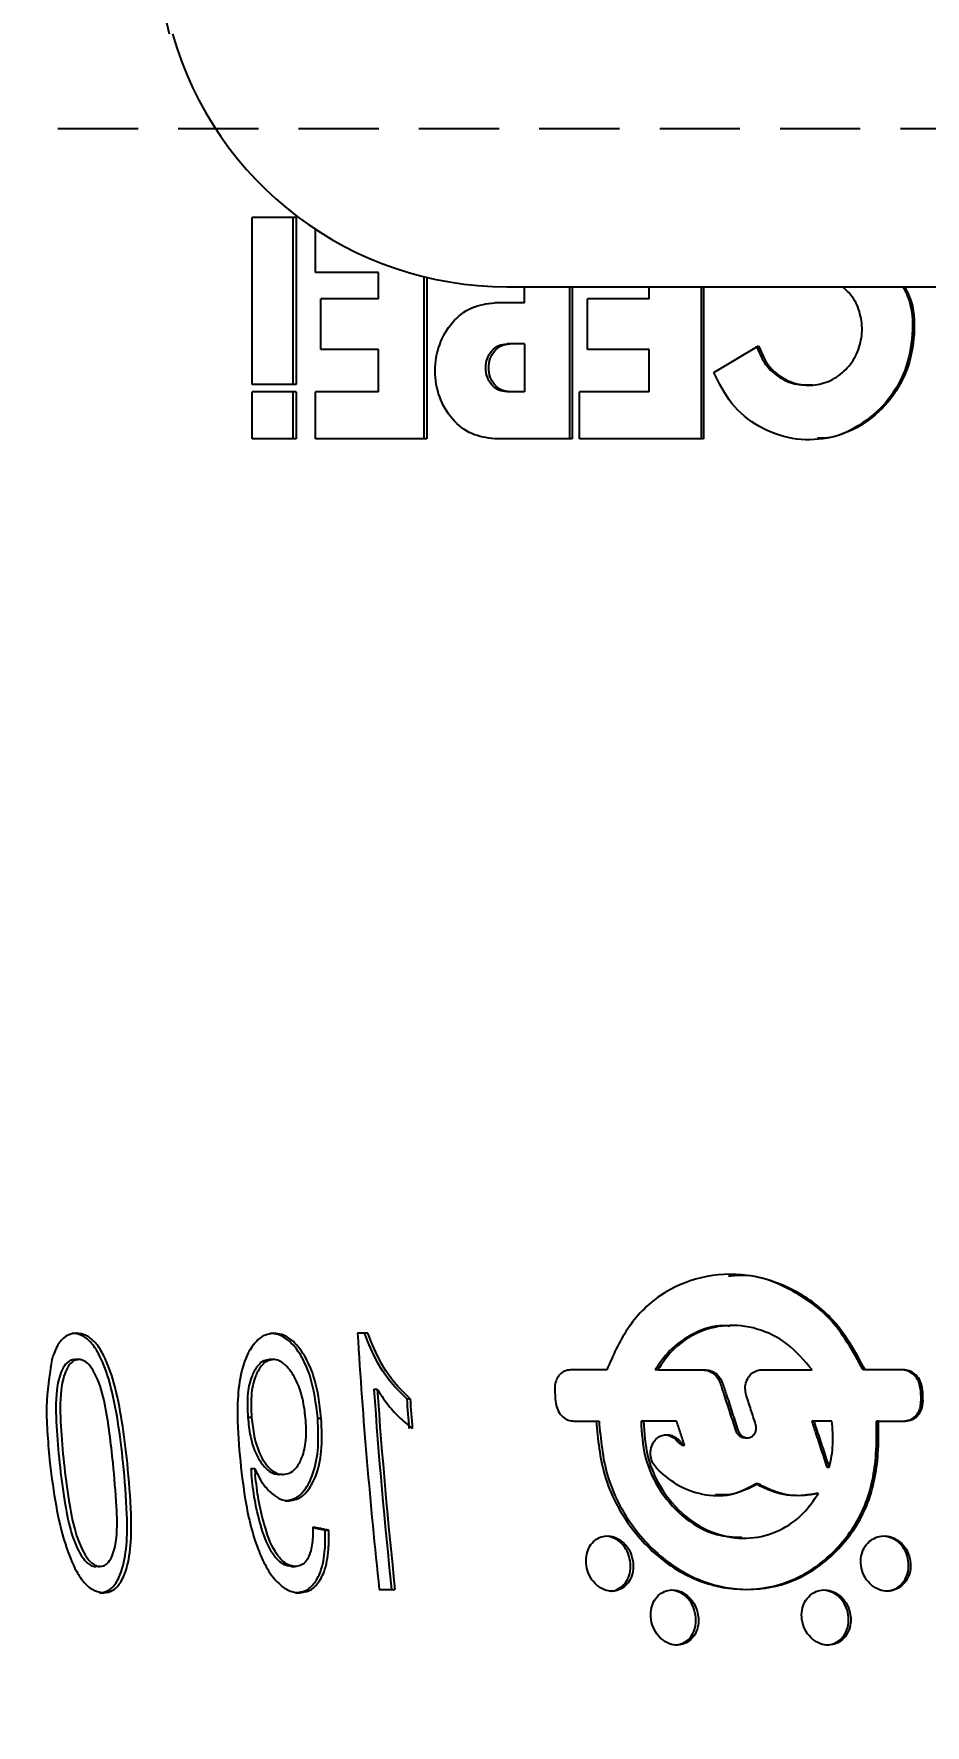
# Model space of a CAD drawing. Header units: millimetres. Extents: x 8 to 832, y 8 to 586.
# Drawn here: x 623.13 to 637.23, y 183.26 to 210.01 of the extents above; entities that cross this region are included whole.
import ezdxf

# ---------------------------------------------------------------- set-up
doc = ezdxf.new("R2010")
doc.units = ezdxf.units.MM
doc.linetypes.add('HIDDEN', pattern=[1.905, 1.27, -0.635])
doc.layers.add('DIMENSIONS', color=2, linetype='Continuous')
doc.layers.add('HIDDEN', color=3, linetype='HIDDEN')
doc.layers.add('OUTLINE', color=7, linetype='Continuous', lineweight=25)
doc.styles.add('SLDTEXTSTYLE0', font='TXT', dxfattribs={"width": 0.75})
doc.dimstyles.new('SLDDIMSTYLE0', dxfattribs={"dimtxt": 3.5, "dimasz": 2, "dimexe": 0, "dimexo": 0.0625, "dimgap": 0.875, "dimtad": 1, "dimrnd": 1e-09, "dimzin": 12, "dimdsep": 46, "dimtxsty": 'SLDTEXTSTYLE0', "dimsah": 1, "dimcen": 0.09, "dimadec": 0, "dimazin": 3, "dimtfac": 1, "dimtofl": 0, "dimtmove": 0, "dimatfit": 3, "dimfxl": 0, "dimfrac": 2, "dimtolj": 1, "dimtzin": 12, "dimarcsym": 0})

# ---------------------------------------------------------------- blocks, each defined once
blk = doc.blocks.new('_D_13')
at = {"layer": 'DIMENSIONS'}
for p, q in [((583.772, 148.122), (583.772, 92.08)), ((647.272, 122.409), (647.272, 92.08)), ((647.272, 94.08), (583.772, 94.08))]:
    blk.add_line(p, q, dxfattribs=at)
for points in [[(583.772, 94.08), (585.772, 93.58), (585.772, 94.58)], [(647.272, 94.08), (645.272, 94.58), (645.272, 93.58)]]:
    blk.add_solid(points, dxfattribs=at)
at = {"layer": 'DIMENSIONS', "insert": (610.998, 98.591), "char_height": 3.5, "attachment_point": 1, "style": 'SLDTEXTSTYLE0'}
blk.add_mtext('63,5', dxfattribs=at)

msp = doc.modelspace()

# ---------------------------------------------------------------- linework, layer by layer
at = {"layer": 'HIDDEN'}
msp.add_line((457.772, 208.512), (709.247, 208.512), dxfattribs=at)
at = {"layer": 'OUTLINE'}
for p, q in [((627.281, 207.106), (626.584, 207.106)), ((626.584, 204.464), (626.584, 207.106)), ((627.226, 207.106), (627.226, 204.464)), ((627.281, 207.106), (627.281, 204.464)), ((627.585, 206.236), (627.585, 206.921)), ((628.582, 206.236), (627.585, 206.236)), ((628.582, 205.82), (628.582, 206.236)), ((629.298, 206.171), (629.298, 203.606)), ((629.348, 206.159), (629.348, 203.606)), ((630.614, 206.012), (647.272, 206.012)), ((630.894, 205.759), (630.894, 206.012)), ((631.603, 206.012), (631.603, 203.606)), ((631.647, 206.012), (631.647, 203.606)), ((632.864, 205.82), (632.864, 206.012)), ((633.688, 206.012), (633.688, 203.606)), ((633.726, 206.012), (633.726, 203.606)), ((628.582, 205.82), (627.671, 205.82)), ((627.671, 205.017), (627.671, 205.82)), ((630.894, 205.759), (630.422, 205.759)), ((632.864, 205.82), (631.89, 205.82)), ((631.89, 205.017), (631.89, 205.82)), ((628.582, 205.017), (627.671, 205.017)), ((628.582, 204.348), (628.582, 205.017)), ((630.663, 205.11), (630.617, 205.11)), ((630.894, 205.11), (630.663, 205.11)), ((630.894, 205.11), (630.894, 204.348)), ((632.864, 205.017), (631.89, 205.017)), ((632.864, 204.348), (632.864, 205.017)), ((633.887, 204.656), (634.598, 205.079)), ((627.281, 204.464), (626.584, 204.464)), ((627.281, 204.348), (626.584, 204.348)), ((626.584, 203.606), (626.584, 204.348)), ((627.226, 204.348), (627.226, 203.606)), ((627.281, 204.348), (627.281, 203.606)), ((628.582, 204.348), (627.585, 204.348)), ((627.585, 203.606), (627.585, 204.348)), ((630.663, 204.348), (630.617, 204.348)), ((630.894, 204.348), (630.663, 204.348)), ((632.864, 204.348), (631.765, 204.348)), ((631.765, 203.606), (631.765, 204.348)), ((627.281, 203.606), (626.584, 203.606)), ((629.348, 203.606), (627.585, 203.606)), ((631.647, 203.606), (630.422, 203.606)), ((633.726, 203.606), (631.765, 203.606)), ((623.735, 189.458), (623.802, 189.458)), ((626.871, 189.458), (626.928, 189.458)), ((628.415, 189.458), (628.25, 189.458)), ((634.214, 189.581), (634.145, 189.581)), ((623.845, 189.042), (623.778, 189.042)), ((626.917, 189.042), (626.859, 189.042)), ((632.194, 188.879), (631.622, 188.879)), ((633.002, 188.879), (632.961, 188.879)), ((633.002, 188.879), (633.756, 188.879)), ((634.651, 188.879), (635.443, 188.879)), ((636.284, 188.879), (636.252, 188.879)), ((636.89, 188.879), (636.284, 188.879)), ((628.508, 188.574), (628.562, 188.574)), ((629.031, 188.419), (629.083, 188.419)), ((637.159, 188.567), (637.166, 188.381)), ((626.574, 188.123), (626.515, 188.123)), ((627.621, 188.113), (627.677, 188.113)), ((631.671, 188.069), (632.072, 188.069)), ((632.778, 188.069), (632.737, 188.069)), ((633.3, 188.069), (632.778, 188.069)), ((635.472, 188.069), (635.438, 188.069)), ((635.757, 188.069), (635.472, 188.069)), ((636.496, 188.069), (636.465, 188.069)), ((636.496, 188.069), (636.922, 188.069)), ((633.427, 187.684), (633.387, 187.684)), ((634.383, 187.805), (634.42, 187.805)), ((626.563, 187.316), (626.623, 187.316)), ((626.623, 187.316), (626.632, 187.218)), ((635.714, 187.334), (635.68, 187.334)), ((627.072, 187.224), (627.013, 187.224)), ((634.592, 187.075), (634.555, 187.075)), ((627.103, 186.808), (627.161, 186.808)), ((635.544, 186.924), (635.51, 186.924)), ((627.739, 186.341), (627.796, 186.341)), ((634.329, 186.216), (634.369, 186.216)), ((624.175, 185.769), (624.107, 185.769)), ((627.205, 185.769), (627.264, 185.769)), ((628.594, 185.406), (628.843, 185.406)), ((624.169, 185.354), (624.237, 185.354)), ((627.272, 185.354), (627.331, 185.354))]:
    msp.add_line(p, q, dxfattribs=at)
for centre, radius, start, end in [((656.772, 218.012), 32.5, 180, 194.25), ((630.614, 211.512), 5.5, 195.8266, 270), ((714.955, 194.775), 86.867, 183.50966, 186.19208), ((716.204, 194.747), 87.912, 184.02611, 186.09955), ((716.158, 194.755), 87.814, 184.03589, 186.11169), ((721.535, 194.923), 92.733, 184.02229, 184.31193), ((719.613, 194.791), 90.754, 184.02639, 184.32235), ((743.259, 195.296), 112.089, 183.44146, 183.53719), ((781.826, 194.077), 144.743, 182.18135, 182.25541), ((691.543, 193.419), 65.266, 185.36503, 185.45163)]:
    msp.add_arc(centre, radius, start, end, dxfattribs=at)
for points, knots in [([(636.908, 206.012), (636.937, 205.957), (637.055, 205.729), (637.081, 205.257), (636.97, 204.677), (636.668, 204.165), (636.225, 203.788), (635.692, 203.584), (635.126, 203.58), (634.596, 203.773), (634.146, 204.136), (633.973, 204.484), (633.887, 204.656)], [0, 0, 0, 0, 0.034056, 0.14147, 0.248808, 0.356227, 0.46362, 0.570986, 0.678185, 0.785917, 0.893709, 1, 1, 1, 1]), ([(634.598, 205.079), (634.636, 204.984), (634.711, 204.794), (634.93, 204.582), (635.198, 204.459), (635.492, 204.441), (635.775, 204.53), (636.014, 204.715), (636.178, 204.974), (636.25, 205.278), (636.217, 205.586), (636.106, 205.848), (635.979, 205.963), (635.926, 206.012)], [0, 0, 0, 0, 0.093626, 0.186858, 0.280094, 0.373354, 0.466618, 0.559888, 0.65316, 0.746436, 0.839706, 0.932966, 1, 1, 1, 1]), ([(636.879, 206.012), (636.908, 205.957), (637.027, 205.73), (637.053, 205.257), (636.941, 204.677), (636.638, 204.162), (636.194, 203.799), (635.798, 203.611), (635.571, 203.615), (635.53, 203.616)], [0, 0, 0, 0, 0.057216, 0.237586, 0.417844, 0.598352, 0.778985, 0.959707, 1, 1, 1, 1]), ([(630.422, 203.606), (630.298, 203.622), (630.049, 203.654), (629.736, 203.903), (629.528, 204.259), (629.455, 204.682), (629.528, 205.106), (629.736, 205.462), (630.049, 205.71), (630.298, 205.743), (630.422, 205.759)], [0, 0, 0, 0, 0.124997, 0.249999, 0.375, 0.500001, 0.625001, 0.75, 0.875003, 1, 1, 1, 1]), ([(630.617, 204.348), (630.572, 204.354), (630.484, 204.366), (630.372, 204.453), (630.297, 204.579), (630.27, 204.729), (630.297, 204.879), (630.372, 205.005), (630.484, 205.092), (630.572, 205.104), (630.617, 205.11)], [0, 0, 0, 0, 0.125445, 0.250205, 0.375199, 0.499976, 0.624731, 0.749771, 0.874658, 1, 1, 1, 1]), ([(630.663, 204.348), (630.619, 204.354), (630.531, 204.366), (630.418, 204.454), (630.344, 204.579), (630.318, 204.729), (630.344, 204.879), (630.418, 205.005), (630.531, 205.092), (630.619, 205.104), (630.663, 205.11)], [0, 0, 0, 0, 0.125278, 0.249969, 0.375036, 0.499976, 0.624894, 0.750007, 0.874825, 1, 1, 1, 1]), ([(634.563, 205.079), (634.6, 204.984), (634.675, 204.794), (634.895, 204.584), (635.164, 204.454), (635.36, 204.457), (635.457, 204.459)], [0, 0, 0, 0, 0.249696, 0.499613, 0.749758, 1, 1, 1, 1]), ([(636.284, 188.879), (636.122, 189.173), (635.833, 189.696), (635.137, 190.186), (634.419, 190.42), (633.684, 190.377), (633.008, 190.088), (632.492, 189.558), (632.292, 189.101), (632.194, 188.879)], [0, 0, 0, 0, 0.175078, 0.312244, 0.449121, 0.58945, 0.724515, 0.86629, 1, 1, 1, 1]), ([(636.252, 188.879), (636.09, 189.174), (635.8, 189.7), (635.103, 190.176), (634.536, 190.399), (634.209, 190.368), (634.121, 190.359)], [0, 0, 0, 0, 0.350185, 0.625194, 0.8996, 1, 1, 1, 1]), ([(623.802, 189.458), (623.754, 189.452), (623.655, 189.439), (623.524, 189.315), (623.452, 189.166), (623.42, 189.063), (623.412, 189.035)], [0, 0, 0, 0, 0.2575573, 0.5326184, 0.8765971, 1, 1, 1, 1]), ([(624.543, 187.404), (624.518, 187.625), (624.469, 188.051), (624.354, 188.629), (624.211, 189.049), (624.059, 189.292), (623.923, 189.416), (623.81, 189.453), (623.748, 189.457), (623.735, 189.458)], [0, 0, 0, 0, 0.27497, 0.531154, 0.725379, 0.818646, 0.898305, 0.978405, 1, 1, 1, 1]), ([(624.608, 187.404), (624.583, 187.625), (624.534, 188.051), (624.419, 188.629), (624.276, 189.049), (624.125, 189.292), (623.99, 189.416), (623.877, 189.453), (623.815, 189.457), (623.802, 189.458)], [0, 0, 0, 0, 0.275233, 0.5320914, 0.7256529, 0.8188885, 0.8983584, 0.9782782, 1, 1, 1, 1]), ([(626.928, 189.458), (626.875, 189.45), (626.769, 189.436), (626.619, 189.311), (626.465, 189.073), (626.371, 188.692), (626.337, 188.153), (626.368, 187.76), (626.387, 187.519)], [0, 0, 0, 0, 0.084158, 0.16713, 0.291234, 0.489575, 0.687805, 1, 1, 1, 1]), ([(627.621, 188.113), (627.593, 188.344), (627.553, 188.691), (627.363, 189.113), (627.187, 189.339), (627.007, 189.445), (626.912, 189.454), (626.871, 189.458)], [0, 0, 0, 0, 0.402228, 0.601113, 0.80136, 0.911902, 1, 1, 1, 1]), ([(627.677, 188.113), (627.65, 188.344), (627.609, 188.691), (627.42, 189.113), (627.244, 189.339), (627.065, 189.445), (626.97, 189.454), (626.928, 189.458)], [0, 0, 0, 0, 0.402562, 0.601453, 0.801714, 0.911938, 1, 1, 1, 1]), ([(629.031, 188.419), (628.945, 188.502), (628.774, 188.67), (628.537, 189.017), (628.426, 189.296), (628.361, 189.458)], [0, 0, 0, 0, 0.2950208, 0.5902873, 1, 1, 1, 1]), ([(629.083, 188.419), (628.997, 188.502), (628.826, 188.67), (628.59, 189.017), (628.479, 189.296), (628.415, 189.458)], [0, 0, 0, 0, 0.294896, 0.590027, 1, 1, 1, 1]), ([(634.145, 189.566), (634.11, 189.571), (633.914, 189.597), (633.566, 189.47), (633.194, 189.222), (633.031, 188.982), (632.961, 188.879)], [0, 0, 0, 0, 0.071924, 0.4084456, 0.746526, 1, 1, 1, 1]), ([(635.443, 188.879), (635.319, 189.026), (635.077, 189.315), (634.583, 189.552), (634.078, 189.608), (633.605, 189.48), (633.235, 189.221), (633.072, 188.982), (633.002, 188.879)], [0, 0, 0, 0, 0.186077, 0.364852, 0.536051, 0.703765, 0.87232, 1, 1, 1, 1]), ([(623.412, 189.035), (623.375, 188.791), (623.315, 188.404), (623.341, 187.85), (623.369, 187.553), (623.383, 187.404)], [0, 0, 0, 0, 0.461568, 0.730093, 1, 1, 1, 1]), ([(623.778, 189.042), (623.754, 189.039), (623.698, 189.033), (623.62, 188.965), (623.536, 188.811), (623.467, 188.479), (623.481, 187.986), (623.516, 187.6), (623.534, 187.406)], [0, 0, 0, 0, 0.05341, 0.118832, 0.204846, 0.374541, 0.684215, 1, 1, 1, 1]), ([(623.845, 189.042), (623.82, 189.039), (623.765, 189.033), (623.687, 188.965), (623.604, 188.811), (623.535, 188.479), (623.549, 187.986), (623.584, 187.6), (623.602, 187.406)], [0, 0, 0, 0, 0.053432, 0.118485, 0.204362, 0.374324, 0.684126, 1, 1, 1, 1]), ([(624.382, 187.406), (624.365, 187.561), (624.33, 187.871), (624.261, 188.336), (624.166, 188.696), (624.045, 188.912), (623.964, 189.004), (623.891, 189.039), (623.856, 189.041), (623.845, 189.042)], [0, 0, 0, 0, 0.253913, 0.508023, 0.764405, 0.843558, 0.92351, 0.978023, 1, 1, 1, 1]), ([(626.859, 189.042), (626.827, 189.038), (626.761, 189.029), (626.662, 188.943), (626.565, 188.775), (626.497, 188.488), (626.508, 188.255), (626.515, 188.123)], [0, 0, 0, 0, 0.102557, 0.211558, 0.391936, 0.655145, 1, 1, 1, 1]), ([(626.917, 189.042), (626.885, 189.038), (626.819, 189.029), (626.72, 188.943), (626.624, 188.775), (626.556, 188.488), (626.567, 188.255), (626.574, 188.123)], [0, 0, 0, 0, 0.102649, 0.211124, 0.391326, 0.65498, 1, 1, 1, 1]), ([(627.432, 188.083), (627.421, 188.182), (627.396, 188.413), (627.299, 188.701), (627.167, 188.901), (627.066, 188.999), (626.98, 189.038), (626.933, 189.041), (626.917, 189.042)], [0, 0, 0, 0, 0.250537, 0.578964, 0.736721, 0.858786, 0.951763, 1, 1, 1, 1]), ([(631.622, 188.879), (631.589, 188.875), (631.526, 188.866), (631.449, 188.809), (631.397, 188.73), (631.372, 188.646), (631.372, 188.589), (631.372, 188.567)], [0, 0, 0, 0, 0.233245, 0.440331, 0.646276, 0.861651, 1, 1, 1, 1]), ([(633.717, 188.879), (633.751, 188.875), (633.815, 188.868), (633.9, 188.812), (633.961, 188.741), (633.984, 188.684), (633.993, 188.659)], [0, 0, 0, 0, 0.2785896, 0.5332544, 0.7931176, 1, 1, 1, 1]), ([(633.756, 188.879), (633.79, 188.875), (633.854, 188.868), (633.938, 188.812), (633.999, 188.741), (634.021, 188.684), (634.031, 188.659)], [0, 0, 0, 0, 0.279105, 0.532783, 0.792229, 1, 1, 1, 1]), ([(634.403, 188.476), (634.395, 188.512), (634.378, 188.585), (634.398, 188.695), (634.449, 188.788), (634.526, 188.852), (634.598, 188.877), (634.64, 188.879), (634.651, 188.879)], [0, 0, 0, 0, 0.194335, 0.388826, 0.581172, 0.76502, 0.940078, 1, 1, 1, 1]), ([(637.159, 188.567), (637.154, 188.604), (637.144, 188.679), (637.085, 188.777), (637.002, 188.846), (636.923, 188.875), (636.875, 188.878), (636.86, 188.879)], [0, 0, 0, 0, 0.232262, 0.469231, 0.689701, 0.899907, 1, 1, 1, 1]), ([(637.188, 188.567), (637.183, 188.604), (637.173, 188.679), (637.114, 188.777), (637.031, 188.846), (636.952, 188.875), (636.905, 188.878), (636.89, 188.879)], [0, 0, 0, 0, 0.232571, 0.470469, 0.691426, 0.901431, 1, 1, 1, 1]), ([(633.993, 188.659), (634.013, 188.598), (634.063, 188.444), (634.143, 188.199), (634.204, 188.015), (634.234, 187.923)], [0, 0, 0, 0, 0.249982, 0.624967, 1, 1, 1, 1]), ([(634.031, 188.659), (634.051, 188.598), (634.101, 188.444), (634.181, 188.199), (634.241, 188.015), (634.271, 187.923)], [0, 0, 0, 0, 0.249982, 0.624989, 1, 1, 1, 1]), ([(628.562, 188.574), (628.613, 188.497), (628.716, 188.339), (628.902, 188.128), (629.045, 188.01), (629.117, 187.951)], [0, 0, 0, 0, 0.325997, 0.659958, 1, 1, 1, 1]), ([(631.384, 188.381), (631.389, 188.344), (631.401, 188.269), (631.459, 188.171), (631.538, 188.102), (631.613, 188.072), (631.657, 188.07), (631.671, 188.069)], [0, 0, 0, 0, 0.232709, 0.471637, 0.69385, 0.904242, 1, 1, 1, 1]), ([(634.551, 188.021), (634.526, 188.097), (634.489, 188.211), (634.44, 188.362), (634.415, 188.438), (634.403, 188.476)], [0, 0, 0, 0, 0.499995, 0.749993, 1, 1, 1, 1]), ([(636.892, 188.069), (636.928, 188.073), (636.995, 188.082), (637.078, 188.139), (637.136, 188.218), (637.164, 188.303), (637.166, 188.359), (637.166, 188.381)], [0, 0, 0, 0, 0.2330435, 0.4400368, 0.6463633, 0.8625088, 1, 1, 1, 1]), ([(636.922, 188.069), (636.958, 188.073), (637.025, 188.082), (637.107, 188.139), (637.165, 188.218), (637.193, 188.303), (637.195, 188.359), (637.195, 188.381)], [0, 0, 0, 0, 0.233427, 0.439564, 0.645487, 0.861813, 1, 1, 1, 1]), ([(626.515, 188.123), (626.525, 188.026), (626.55, 187.805), (626.64, 187.53), (626.769, 187.346), (626.878, 187.25), (626.964, 187.227), (627.008, 187.224), (627.013, 187.224)], [0, 0, 0, 0, 0.257686, 0.583668, 0.733641, 0.858115, 0.983663, 1, 1, 1, 1]), ([(626.574, 188.123), (626.585, 188.025), (626.609, 187.804), (626.7, 187.53), (626.828, 187.346), (626.937, 187.25), (627.022, 187.227), (627.067, 187.224), (627.072, 187.224)], [0, 0, 0, 0, 0.258371, 0.584731, 0.734068, 0.858313, 0.983652, 1, 1, 1, 1]), ([(627.072, 187.224), (627.108, 187.228), (627.183, 187.238), (627.285, 187.324), (627.379, 187.484), (627.446, 187.747), (627.437, 187.962), (627.432, 188.083)], [0, 0, 0, 0, 0.120657, 0.245031, 0.418556, 0.675395, 1, 1, 1, 1]), ([(627.103, 186.808), (627.159, 186.816), (627.269, 186.831), (627.42, 186.97), (627.557, 187.218), (627.643, 187.62), (627.629, 187.939), (627.621, 188.113)], [0, 0, 0, 0, 0.1238722, 0.2414812, 0.4241757, 0.6868308, 1, 1, 1, 1]), ([(627.161, 186.808), (627.217, 186.816), (627.326, 186.831), (627.476, 186.969), (627.613, 187.217), (627.7, 187.618), (627.685, 187.938), (627.677, 188.113)], [0, 0, 0, 0, 0.123184, 0.240554, 0.422419, 0.685007, 1, 1, 1, 1]), ([(632.028, 188.069), (632.055, 187.778), (632.111, 187.178), (632.541, 186.362), (633.172, 185.743), (633.916, 185.413), (634.66, 185.381), (635.337, 185.609), (635.9, 186.07), (636.331, 186.724), (636.468, 187.441), (636.466, 187.897), (636.465, 188.069)], [0, 0, 0, 0, 0.109282, 0.225482, 0.336125, 0.440096, 0.536903, 0.630272, 0.725308, 0.826997, 0.934695, 1, 1, 1, 1]), ([(632.072, 188.069), (632.099, 187.778), (632.155, 187.178), (632.585, 186.359), (633.217, 185.741), (633.96, 185.412), (634.701, 185.382), (635.374, 185.61), (635.933, 186.07), (636.362, 186.724), (636.499, 187.44), (636.497, 187.896), (636.496, 188.069)], [0, 0, 0, 0, 0.109416, 0.226098, 0.337037, 0.440959, 0.537423, 0.630361, 0.725046, 0.826601, 0.93444, 1, 1, 1, 1]), ([(632.737, 188.069), (632.748, 187.879), (632.77, 187.489), (633.026, 186.938), (633.425, 186.507), (633.887, 186.249), (634.197, 186.236), (634.33, 186.23)], [0, 0, 0, 0, 0.206555, 0.425305, 0.640823, 0.845665, 1, 1, 1, 1]), ([(632.778, 188.069), (632.789, 187.879), (632.812, 187.488), (633.068, 186.938), (633.467, 186.501), (633.959, 186.245), (634.465, 186.189), (634.931, 186.315), (635.303, 186.572), (635.469, 186.815), (635.544, 186.924)], [0, 0, 0, 0, 0.13257, 0.273382, 0.411951, 0.543261, 0.66598, 0.78386, 0.902735, 1, 1, 1, 1]), ([(632.986, 187.317), (632.964, 187.345), (632.92, 187.401), (632.887, 187.508), (632.887, 187.619), (632.921, 187.721), (632.985, 187.801), (633.068, 187.847), (633.159, 187.858), (633.247, 187.835), (633.305, 187.797), (633.333, 187.77), (633.338, 187.765)], [0, 0, 0, 0, 0.110935, 0.225147, 0.339329, 0.457746, 0.569887, 0.677215, 0.779395, 0.878244, 0.977182, 1, 1, 1, 1]), ([(633.101, 187.85), (633.107, 187.851), (633.141, 187.856), (633.207, 187.833), (633.265, 187.797), (633.293, 187.77), (633.298, 187.765)], [0, 0, 0, 0, 0.0835891, 0.4938038, 0.9040736, 1, 1, 1, 1]), ([(633.427, 187.684), (633.406, 187.748), (633.374, 187.844), (633.332, 187.973), (633.311, 188.037), (633.3, 188.069)], [0, 0, 0, 0, 0.500001, 0.749998, 1, 1, 1, 1]), ([(634.234, 187.923), (634.241, 187.906), (634.256, 187.869), (634.298, 187.83), (634.343, 187.807), (634.371, 187.807), (634.383, 187.807)], [0, 0, 0, 0, 0.26771, 0.564716, 0.821631, 1, 1, 1, 1]), ([(634.271, 187.923), (634.278, 187.906), (634.294, 187.869), (634.335, 187.829), (634.385, 187.806), (634.435, 187.803), (634.482, 187.817), (634.521, 187.847), (634.549, 187.891), (634.563, 187.944), (634.56, 187.99), (634.553, 188.015), (634.551, 188.021)], [0, 0, 0, 0, 0.107731, 0.227443, 0.330712, 0.435755, 0.532895, 0.634104, 0.738294, 0.847599, 0.96132, 1, 1, 1, 1]), ([(635.438, 188.069), (635.459, 188.008), (635.509, 187.854), (635.589, 187.61), (635.65, 187.426), (635.68, 187.334)], [0, 0, 0, 0, 0.249983, 0.624984, 1, 1, 1, 1]), ([(635.472, 188.069), (635.492, 188.008), (635.542, 187.854), (635.623, 187.61), (635.683, 187.426), (635.714, 187.334)], [0, 0, 0, 0, 0.249979, 0.624985, 1, 1, 1, 1]), ([(635.714, 187.334), (635.728, 187.394), (635.756, 187.514), (635.783, 187.76), (635.767, 187.946), (635.757, 188.069)], [0, 0, 0, 0, 0.252584, 0.5052, 1, 1, 1, 1]), ([(633.298, 187.765), (633.305, 187.757), (633.32, 187.743), (633.349, 187.715), (633.372, 187.696), (633.387, 187.684)], [0, 0, 0, 0, 0.257501, 0.515006, 1, 1, 1, 1]), ([(633.338, 187.765), (633.345, 187.757), (633.36, 187.743), (633.389, 187.715), (633.412, 187.696), (633.427, 187.684)], [0, 0, 0, 0, 0.25788, 0.515838, 1, 1, 1, 1]), ([(623.383, 187.404), (623.411, 187.179), (623.465, 186.748), (623.599, 186.168), (623.758, 185.752), (623.921, 185.507), (624.074, 185.375), (624.184, 185.361), (624.237, 185.354)], [0, 0, 0, 0, 0.280499, 0.539158, 0.732896, 0.823308, 0.914726, 1, 1, 1, 1]), ([(623.534, 187.406), (623.557, 187.208), (623.6, 186.851), (623.689, 186.384), (623.8, 186.072), (623.904, 185.897), (623.984, 185.813), (624.053, 185.773), (624.091, 185.77), (624.107, 185.769)], [0, 0, 0, 0, 0.322246, 0.583631, 0.765624, 0.851085, 0.918168, 0.966838, 1, 1, 1, 1]), ([(623.602, 187.406), (623.626, 187.209), (623.669, 186.85), (623.757, 186.384), (623.868, 186.071), (623.972, 185.897), (624.052, 185.813), (624.121, 185.773), (624.159, 185.77), (624.175, 185.769)], [0, 0, 0, 0, 0.321942, 0.5856, 0.764683, 0.852271, 0.918412, 0.96661, 1, 1, 1, 1]), ([(624.169, 185.354), (624.215, 185.36), (624.307, 185.372), (624.429, 185.493), (624.542, 185.73), (624.607, 186.114), (624.607, 186.695), (624.567, 187.133), (624.543, 187.404)], [0, 0, 0, 0, 0.076348, 0.153217, 0.264041, 0.453004, 0.660628, 1, 1, 1, 1]), ([(624.175, 185.769), (624.199, 185.772), (624.25, 185.779), (624.322, 185.842), (624.397, 185.987), (624.456, 186.285), (624.439, 186.781), (624.403, 187.176), (624.382, 187.406)], [0, 0, 0, 0, 0.052571, 0.11012, 0.194232, 0.357947, 0.627344, 1, 1, 1, 1]), ([(624.237, 185.354), (624.282, 185.36), (624.374, 185.372), (624.495, 185.492), (624.608, 185.729), (624.673, 186.112), (624.673, 186.693), (624.633, 187.132), (624.608, 187.404)], [0, 0, 0, 0, 0.076004, 0.152527, 0.262852, 0.451734, 0.659245, 1, 1, 1, 1]), ([(626.387, 187.519), (626.413, 187.281), (626.467, 186.77), (626.614, 186.162), (626.815, 185.725), (626.975, 185.512), (627.149, 185.386), (627.264, 185.356), (627.324, 185.354), (627.331, 185.354)], [0, 0, 0, 0, 0.281391, 0.602698, 0.721352, 0.841057, 0.915626, 0.990518, 1, 1, 1, 1]), ([(626.623, 187.316), (626.674, 187.215), (626.756, 187.051), (626.921, 186.894), (627.051, 186.819), (627.129, 186.811), (627.161, 186.808)], [0, 0, 0, 0, 0.406137, 0.662357, 0.860741, 1, 1, 1, 1]), ([(634.592, 187.075), (634.448, 187.005), (634.173, 186.868), (633.711, 186.885), (633.302, 187.036), (633.087, 187.227), (632.986, 187.317)], [0, 0, 0, 0, 0.276584, 0.531538, 0.779595, 1, 1, 1, 1]), ([(627.205, 185.769), (627.168, 185.774), (627.095, 185.785), (626.983, 185.87), (626.829, 186.075), (626.715, 186.414), (626.617, 186.824), (626.587, 187.086), (626.572, 187.218)], [0, 0, 0, 0, 0.077032, 0.154524, 0.25901, 0.534883, 0.765768, 1, 1, 1, 1]), ([(627.264, 185.769), (627.227, 185.774), (627.154, 185.785), (627.042, 185.869), (626.889, 186.074), (626.775, 186.412), (626.677, 186.822), (626.647, 187.085), (626.632, 187.218)], [0, 0, 0, 0, 0.0766692, 0.1537876, 0.2579965, 0.5326106, 0.7646064, 1, 1, 1, 1]), ([(634.555, 187.075), (634.412, 186.997), (634.21, 186.885), (633.981, 186.901), (633.913, 186.906)], [0, 0, 0, 0, 0.704028, 1, 1, 1, 1]), ([(635.51, 186.924), (635.43, 186.91), (635.208, 186.87), (634.872, 186.916), (634.646, 187.03), (634.555, 187.075)], [0, 0, 0, 0, 0.248414, 0.697045, 1, 1, 1, 1]), ([(635.544, 186.924), (635.464, 186.91), (635.243, 186.87), (634.908, 186.916), (634.683, 187.03), (634.592, 187.075)], [0, 0, 0, 0, 0.249097, 0.696343, 1, 1, 1, 1]), ([(627.545, 186.393), (627.544, 186.327), (627.543, 186.179), (627.512, 185.994), (627.447, 185.857), (627.371, 185.786), (627.303, 185.772), (627.269, 185.77), (627.264, 185.769)], [0, 0, 0, 0, 0.241258, 0.547063, 0.696367, 0.84729, 0.977973, 1, 1, 1, 1]), ([(627.272, 185.354), (627.325, 185.36), (627.434, 185.373), (627.573, 185.495), (627.69, 185.715), (627.743, 186.013), (627.74, 186.239), (627.739, 186.341)], [0, 0, 0, 0, 0.1458696, 0.2975757, 0.4838935, 0.7684873, 1, 1, 1, 1]), ([(627.331, 185.354), (627.384, 185.36), (627.492, 185.373), (627.631, 185.495), (627.747, 185.715), (627.799, 186.013), (627.797, 186.239), (627.796, 186.341)], [0, 0, 0, 0, 0.14604, 0.296956, 0.483186, 0.768368, 1, 1, 1, 1]), ([(627.796, 186.341), (627.774, 186.345), (627.73, 186.354), (627.646, 186.372), (627.585, 186.384), (627.545, 186.393)], [0, 0, 0, 0, 0.26251, 0.524991, 1, 1, 1, 1]), ([(627.739, 186.341), (627.717, 186.345), (627.673, 186.354), (627.608, 186.368), (627.566, 186.376), (627.545, 186.381)], [0, 0, 0, 0, 0.33874, 0.677542, 1, 1, 1, 1]), ([(632.614, 185.815), (632.604, 185.87), (632.586, 185.976), (632.499, 186.113), (632.386, 186.209), (632.258, 186.255), (632.135, 186.251), (632.026, 186.204), (631.938, 186.119), (631.88, 186), (631.859, 185.856), (631.882, 185.701), (631.952, 185.556), (632.06, 185.445), (632.186, 185.384), (632.311, 185.373), (632.425, 185.408), (632.519, 185.483), (632.587, 185.592), (632.617, 185.709), (632.615, 185.786), (632.614, 185.815)], [0, 0, 0, 0, 0.061498, 0.120316, 0.176498, 0.229082, 0.27853, 0.326913, 0.376487, 0.428756, 0.484064, 0.542645, 0.602477, 0.660295, 0.714215, 0.764257, 0.812291, 0.861012, 0.912313, 0.967149, 1, 1, 1, 1]), ([(632.571, 185.815), (632.561, 185.87), (632.543, 185.976), (632.457, 186.112), (632.344, 186.211), (632.257, 186.235), (632.215, 186.246)], [0, 0, 0, 0, 0.269993, 0.527462, 0.773905, 1, 1, 1, 1]), ([(637.002, 185.815), (636.994, 185.87), (636.977, 185.976), (636.89, 186.113), (636.773, 186.209), (636.64, 186.255), (636.51, 186.251), (636.393, 186.204), (636.298, 186.119), (636.233, 186), (636.206, 185.856), (636.227, 185.701), (636.297, 185.556), (636.407, 185.445), (636.538, 185.384), (636.67, 185.373), (636.791, 185.408), (636.893, 185.483), (636.968, 185.592), (637.003, 185.709), (637.002, 185.786), (637.002, 185.815)], [0, 0, 0, 0, 0.061499, 0.120314, 0.176498, 0.22908, 0.27853, 0.326913, 0.376487, 0.428757, 0.484065, 0.542646, 0.602476, 0.660295, 0.714216, 0.764258, 0.812288, 0.861012, 0.912312, 0.967149, 1, 1, 1, 1]), ([(636.972, 185.815), (636.964, 185.87), (636.947, 185.976), (636.86, 186.112), (636.744, 186.211), (636.652, 186.235), (636.608, 186.247)], [0, 0, 0, 0, 0.269459, 0.526424, 0.77237, 1, 1, 1, 1]), ([(632.233, 185.384), (632.244, 185.382), (632.295, 185.376), (632.381, 185.41), (632.476, 185.482), (632.544, 185.593), (632.574, 185.71), (632.572, 185.787), (632.571, 185.815)], [0, 0, 0, 0, 0.055892, 0.248905, 0.444507, 0.65003, 0.869154, 1, 1, 1, 1]), ([(636.646, 185.383), (636.684, 185.391), (636.762, 185.407), (636.862, 185.483), (636.937, 185.592), (636.973, 185.71), (636.972, 185.787), (636.972, 185.815)], [0, 0, 0, 0, 0.194483, 0.404266, 0.624679, 0.859677, 1, 1, 1, 1]), ([(633.645, 184.961), (633.635, 185.015), (633.617, 185.122), (633.529, 185.26), (633.413, 185.356), (633.284, 185.401), (633.16, 185.397), (633.051, 185.35), (632.963, 185.265), (632.904, 185.147), (632.883, 185.003), (632.907, 184.848), (632.978, 184.702), (633.088, 184.59), (633.216, 184.529), (633.342, 184.52), (633.455, 184.555), (633.55, 184.629), (633.618, 184.738), (633.648, 184.855), (633.646, 184.932), (633.645, 184.961)], [0, 0, 0, 0, 0.0615059, 0.1209997, 0.1775275, 0.2299277, 0.2788531, 0.3266403, 0.3757433, 0.4278281, 0.4833551, 0.542549, 0.603127, 0.661464, 0.7153821, 0.7649519, 0.812333, 0.8605116, 0.9115556, 0.96655, 1, 1, 1, 1]), ([(636.055, 184.961), (636.046, 185.015), (636.029, 185.122), (635.941, 185.26), (635.823, 185.356), (635.691, 185.401), (635.563, 185.397), (635.45, 185.35), (635.358, 185.265), (635.296, 185.147), (635.271, 185.003), (635.293, 184.848), (635.364, 184.702), (635.475, 184.59), (635.606, 184.529), (635.736, 184.52), (635.853, 184.555), (635.951, 184.629), (636.024, 184.738), (636.057, 184.855), (636.056, 184.932), (636.055, 184.961)], [0, 0, 0, 0, 0.061506, 0.120999, 0.17753, 0.22993, 0.278856, 0.326638, 0.375745, 0.427826, 0.483354, 0.542548, 0.603125, 0.66146, 0.715378, 0.764949, 0.812334, 0.860511, 0.911555, 0.96655, 1, 1, 1, 1]), ([(633.605, 184.961), (633.595, 185.016), (633.576, 185.122), (633.489, 185.259), (633.374, 185.358), (633.286, 185.381), (633.244, 185.393)], [0, 0, 0, 0, 0.269151, 0.52873, 0.775876, 1, 1, 1, 1]), ([(636.022, 184.961), (636.013, 185.016), (635.996, 185.122), (635.908, 185.259), (635.791, 185.358), (635.7, 185.382), (635.657, 185.393)], [0, 0, 0, 0, 0.2688, 0.528051, 0.774873, 1, 1, 1, 1]), ([(633.309, 184.53), (633.344, 184.538), (633.417, 184.554), (633.509, 184.629), (633.578, 184.738), (633.608, 184.855), (633.606, 184.932), (633.605, 184.961)], [0, 0, 0, 0, 0.189609, 0.398342, 0.61902, 0.856148, 1, 1, 1, 1]), ([(635.708, 184.529), (635.745, 184.537), (635.821, 184.554), (635.918, 184.629), (635.99, 184.738), (636.024, 184.855), (636.023, 184.932), (636.022, 184.961)], [0, 0, 0, 0, 0.191989, 0.400117, 0.620138, 0.85657, 1, 1, 1, 1])]:
    msp.add_open_spline(points, degree=3, knots=knots, dxfattribs=at)

# ---------------------------------------------------------------- dimensions: what is measured, and where the dimension line sits
at = {"layer": 'DIMENSIONS'}
dim = msp.add_linear_dim(base=(583.772, 96.856), p1=(647.272, 291.276), p2=(583.772, 291.276), dimstyle='SLDDIMSTYLE0', dxfattribs=at)
dim.commit()
dim.dimension.update_dxf_attribs({"geometry": '_D_13', "text_midpoint": (615.522, 96.856), "dimtype": 160})

doc.saveas('drawing.dxf')
